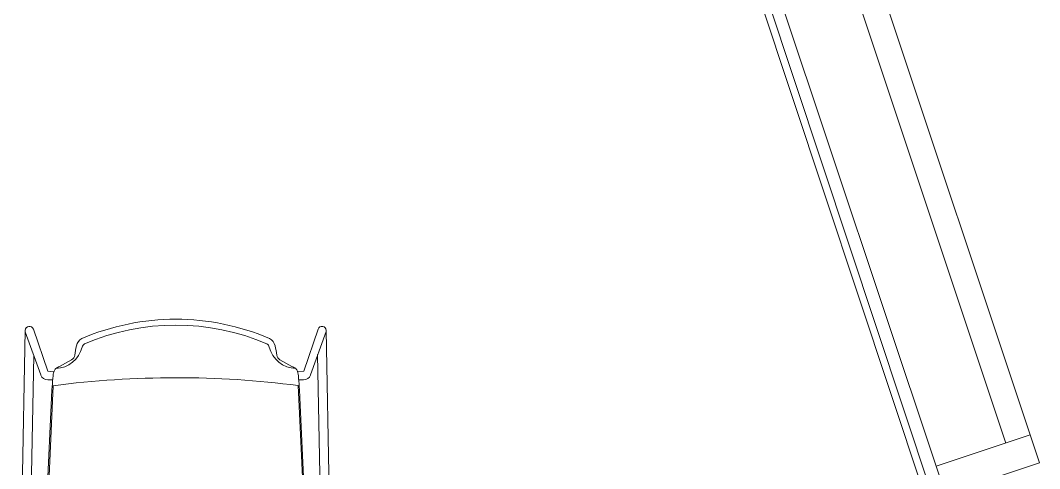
# Model space of a CAD drawing. Header units: inches. Extents: x 1 to 4284, y -575 to 745.
# Drawn here: x 2996.9 to 3066.2, y 281.7 to 312.2 of the extents above; entities that cross this region are included whole.
import ezdxf

# ---------------------------------------------------------------- set-up
doc = ezdxf.new("R2010")
doc.units = ezdxf.units.IN
doc.header["$MEASUREMENT"] = 0
for name, color, linetype, lineweight in [('8603 Westwood - 2nd Floor - suite 200 230_dwg', 8, 'Continuous', 9), ('A-GLAZ-CURT', 52, 'Continuous', 9), ('A-GLAZ-EXST', 7, 'Continuous', 9), ('A-GLAZ-SILL-EXST', 7, 'Continuous', 9), ('I-FURN', 30, 'Continuous', 9)]:
    doc.layers.add(name, color=color, linetype=linetype, lineweight=lineweight)

# ---------------------------------------------------------------- blocks, each defined once
blk = doc.blocks.new('8603 Westwood - 2nd Floor - suite 200 230_dwg-2280265-New Construction - Tel_Data_Elec Plan')
at = {"layer": 'A-GLAZ-EXST'}
blk.add_line((1556.8, 913.81), (1575.264, 858.417), dxfattribs=at)
at = {"layer": 'A-GLAZ-EXST', "flags": 128}
blk.add_lwpolyline([(1576.924, 858.97), (1577.557, 857.073), (1571.153, 854.939), (1570.521, 856.836)], close=True, dxfattribs=at)
at = {"layer": 'A-GLAZ-SILL-EXST'}
for p, q in [((1558.46, 914.363), (1576.924, 858.97)), ((1552.056, 912.229), (1570.521, 856.836))]:
    blk.add_line(p, q, dxfattribs=at)
blk = doc.blocks.new('Combo - Work Table Chairs - Seats 6 - 5 Diameter - Combo - Work Table Chairs - Seats 6 - 5 Diameter-1855594-New Construction - Tel_Data_Elec Plan')
at = {"layer": 'I-FURN'}
for p, q in [((-10.22, 46.068), (-10.552, 28.024)), ((-10.222, 45.976), (-9.16, 43.04)), ((-8.693, 43.31), (-9.672, 46.155)), ((9.672, 46.155), (8.693, 43.31)), ((9.16, 43.04), (10.221, 46.005)), ((10.552, 28.024), (10.22, 46.068)), ((-9.936, 28.268), (-9.64, 44.366)), ((9.639, 44.429), (9.936, 28.268)), ((-7.081, 44.069), (-7.891, 43.619)), ((7.891, 43.619), (7.081, 44.069)), ((-8.276, 43.259), (-8.693, 43.31)), ((8.693, 43.31), (8.276, 43.259)), ((-8.32, 42.313), (-8.948, 28.615)), ((-8.688, 42.702), (-8.359, 42.702)), ((8.948, 28.615), (8.32, 42.325)), ((8.359, 42.702), (8.688, 42.702)), ((-8.438, 41.499), (-9.029, 28.594)), ((9.029, 28.594), (8.438, 41.499))]:
    blk.add_line(p, q, dxfattribs=at)
for centre, radius, start, end in [((0, 30.624), 16.204, 66.8302, 113.16807), ((0, 30.624), 15.804, 66.94876, 113.04987), ((-9.939, 46.063), 0.282, 19, 178.94668), ((9.939, 46.063), 0.282, 1.05332, 161), ((-1.866, 43.797), 5.03, 165.90441, 173.14075), ((-5.952, 44.823), 0.817, 121.19355, 165.90441), ((-5.952, 44.823), 0.417, 124.43685, 165.90441), ((5.952, 44.823), 0.417, 14.09559, 55.52719), ((5.952, 44.823), 0.817, 14.09559, 58.78038), ((1.866, 43.797), 5.03, 6.85925, 14.09559), ((-8.203, 45.388), 1.904, 271.59337, 345.90441), ((-7.292, 44.449), 0.435, 299, 353.14075), ((8.203, 45.388), 1.904, 194.09559, 268.40663), ((7.292, 44.449), 0.435, 186.85925, 241), ((-10.607, 48.519), 5.601, 296.01352, 299), ((10.607, 48.519), 5.601, 241, 243.98648), ((-8.688, 43.202), 0.5, 199, 270), ((22.604, 40.077), 31.074, 174.62654, 177.37683), ((-7.124, 42.873), 1.215, 154.59405, 174.62654), ((-7.991, 43.285), 0.255, 128.58105, 154.59405), ((7.991, 43.285), 0.255, 25.40595, 51.41895), ((7.124, 42.873), 1.215, 5.37346, 25.40595), ((-22.604, 40.077), 31.074, 2.62317, 5.37346), ((8.688, 43.202), 0.5, 270, 341), ((0.046, -22.03), 64.885, 82.67403, 97.40837)]:
    blk.add_arc(centre, radius, start, end, dxfattribs=at)
blk = doc.blocks.new('System Panel - Glazed-2556081-New Construction - Tel_Data_Elec Plan')
at = {"layer": 'A-GLAZ-CURT', "color": 250, "lineweight": 20}
for p, q in [((30.474, 0.25), (-30.474, 0.25)), ((-30.474, 0.25), (-30.474, -0.25)), ((30.474, -0.25), (30.474, 0.25)), ((-30.474, -0.25), (30.474, -0.25))]:
    blk.add_line(p, q, dxfattribs=at)

msp = doc.modelspace()

# ---------------------------------------------------------------- block references
at = {"layer": '8603 Westwood - 2nd Floor - suite 200 230_dwg', "color": 7}
msp.add_blockref('8603 Westwood - 2nd Floor - suite 200 230_dwg-2280265-New Construction - Tel_Data_Elec Plan', (1488.622, -574.965), dxfattribs=at)
at = {"layer": 'A-GLAZ-CURT', "rotation": 288.3687375540642}
msp.add_blockref('System Panel - Glazed-2556081-New Construction - Tel_Data_Elec Plan', (3048.973, 308.985), dxfattribs=at)
at = {"layer": 'I-FURN'}
msp.add_blockref('Combo - Work Table Chairs - Seats 6 - 5 Diameter - Combo - Work Table Chairs - Seats 6 - 5 Diameter-1855594-New Construction - Tel_Data_Elec Plan', (3007.497, 245.035), dxfattribs=at)

doc.saveas('drawing.dxf')
